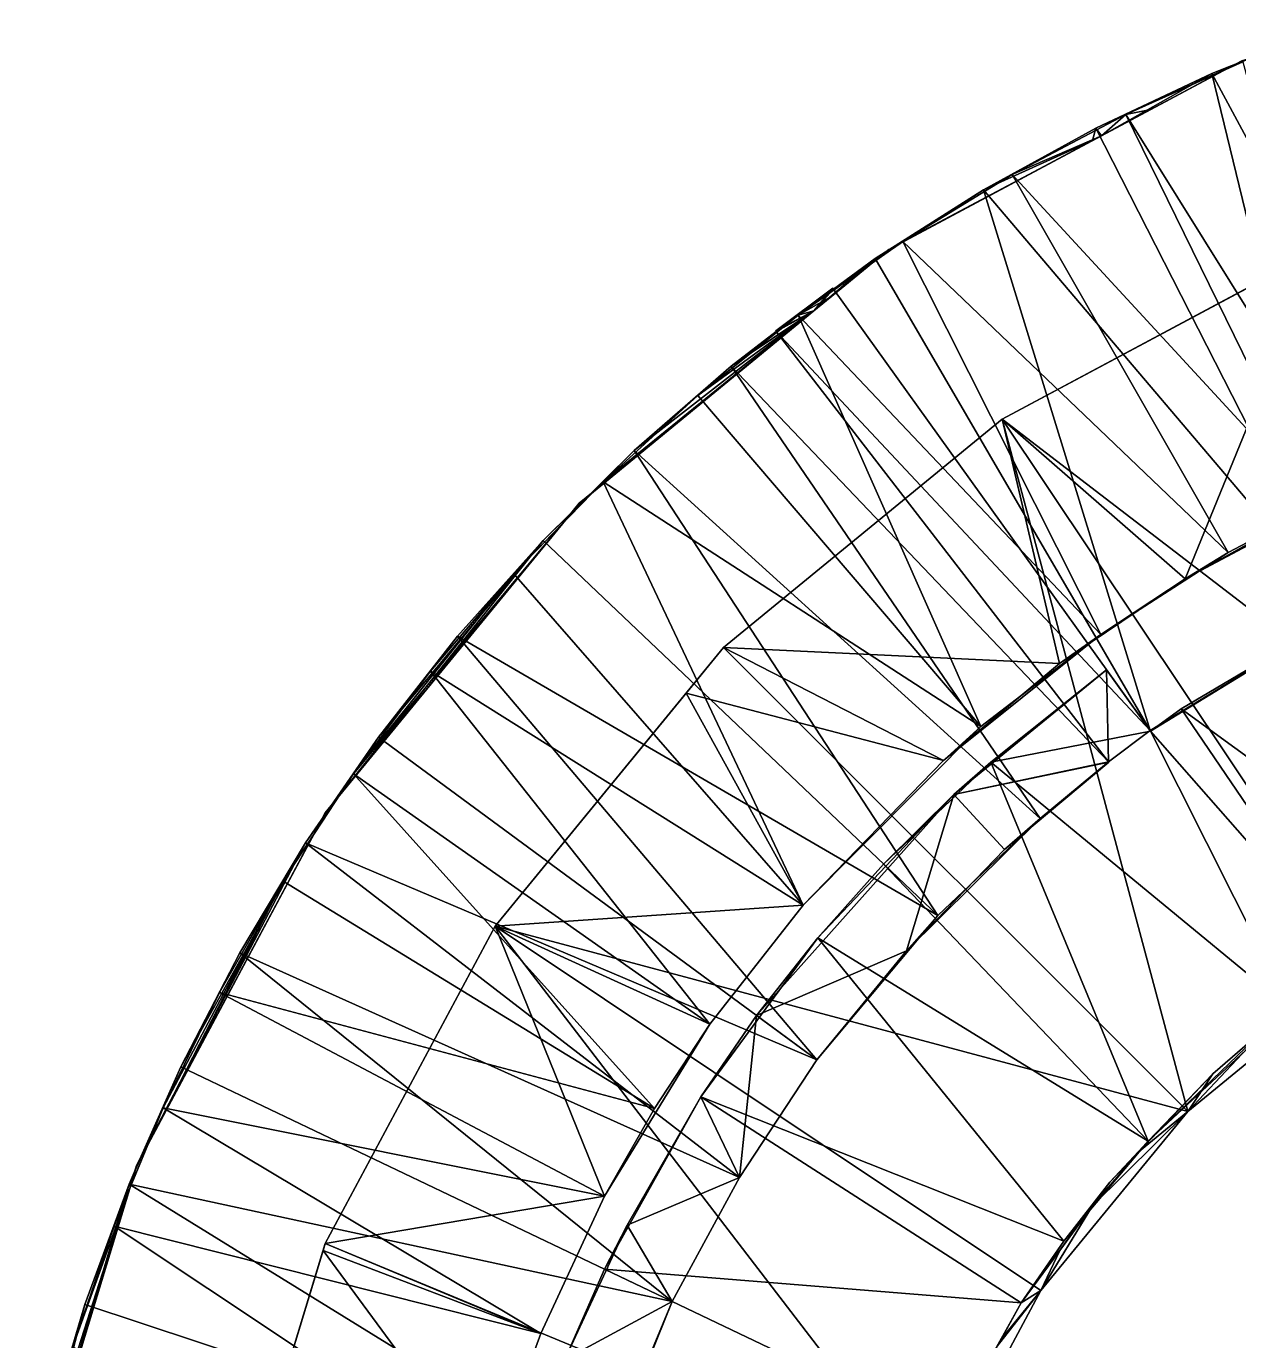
# Model space of a CAD drawing. Header units: metres. Extents: x -45 to 15, y -73 to -13.
# Drawn here: x -44.34 to -26.53, y -34.09 to -14.78 of the extents above; entities that cross this region are included whole.
import ezdxf

# ---------------------------------------------------------------- set-up
doc = ezdxf.new("R2010")
doc.units = ezdxf.units.M

msp = doc.modelspace()

# ---------------------------------------------------------------- linework, layer by layer
for points in [[(-26.919001, -15.469, 46), (-23.099001, -22.556, 46), (-25.167, -14.775, 46)], [(-26.919001, -15.469, 46), (-25.167, -14.775, 46), (-26.346321, -15.242151, 43.000999)], [(-26.346321, -15.242151, 43.000999), (-26.57132, -15.331277, 43.000999), (-26.919001, -15.469, 46)], [(-26.346321, -15.242151, 43.000999), (-26.481001, -15.283, 43.000999), (-26.57132, -15.331277, 43.000999)], [(-28.540808, -16.384001, 43), (-26.57132, -15.331277, 43), (-27.816788, -15.997, 18.1)], [(-26.57132, -15.331277, 43), (-28.540808, -16.384001, 43), (-26.919001, -15.469, 43)], [(-26.469, -15.294, 11), (-26.466999, -15.299, 11), (-28.186001, -16.07, 11)], [(-26.469, -15.294, 11), (-28.186001, -16.07, 11), (-26.679914, -15.389323, 18)], [(-28.186001, -16.07, 11), (-26.466999, -15.299, 11), (-24.768999, -21.546, 11)], [(-28.186001, -16.07, 11), (-28.186001, -16.07, 18.1), (-26.679914, -15.389323, 18)], [(-26.679914, -15.389323, 18.1), (-26.679914, -15.389323, 18), (-28.186001, -16.07, 18.1)], [(-26.679914, -15.389323, 18.1), (-28.186001, -16.07, 18.1), (-27.816788, -15.997, 18.1)], [(-26.679914, -15.389323, 18.1), (-27.816788, -15.997, 18.1), (-26.57132, -15.331277, 43)], [(-26.919001, -15.469, 43), (-26.919001, -15.469, 46), (-26.57132, -15.331277, 43.000999)], [(-26.57132, -15.331277, 43.000999), (-26.57132, -15.331277, 43), (-26.919001, -15.469, 43)], [(-26.679914, -15.389323, 18), (-26.481001, -15.283, 18), (-26.469, -15.294, 18)], [(-26.679914, -15.389323, 18), (-26.679914, -15.389323, 18.1), (-26.481001, -15.283, 18)], [(-26.481001, -15.283, 18), (-26.679914, -15.389323, 18.1), (-26.481001, -15.283, 43.000999)], [(-26.57132, -15.331277, 43), (-26.481001, -15.283, 43.000999), (-26.679914, -15.389323, 18.1)], [(-26.469, -15.294, 11), (-26.679914, -15.389323, 18), (-26.469, -15.294, 18)], [(-26.481001, -15.283, 43.000999), (-26.57132, -15.331277, 43), (-26.57132, -15.331277, 43.000999)], [(-28.625, -16.271999, 46), (-26.919001, -15.469, 43), (-28.625, -16.271999, 43)], [(-26.919001, -15.469, 46), (-26.919001, -15.469, 43), (-28.625, -16.271999, 46)], [(-28.625, -16.271999, 43), (-26.919001, -15.469, 43), (-28.540808, -16.384001, 43)], [(-28.625, -16.271999, 46), (-24.990999, -23.399, 46), (-26.919001, -15.469, 46)], [(-23.099001, -22.556, 46), (-26.919001, -15.469, 46), (-24.990999, -23.399, 46)], [(-27.816788, -15.997, 18.1), (-28.540808, -16.384001, 18.1), (-28.540808, -16.384001, 43)], [(-28.540808, -16.384001, 18.1), (-27.816788, -15.997, 18.1), (-28.186001, -16.07, 18.1)], [(-29.851999, -16.952, 11), (-29.851999, -16.952, 18.1), (-28.186001, -16.07, 18.1)], [(-29.851999, -16.952, 11), (-28.186001, -16.07, 18.1), (-28.186001, -16.07, 11)], [(-29.851999, -16.952, 11), (-28.186001, -16.07, 11), (-25.370001, -21.816999, 11)], [(-28.540808, -16.384001, 18.1), (-28.186001, -16.07, 18.1), (-29.851999, -16.952, 18.1)], [(-24.768999, -21.546, 11), (-25.370001, -21.816999, 11), (-28.186001, -16.07, 11)], [(-31.499378, -17.965403, 18.1), (-28.672001, -16.454124, 43), (-28.540808, -16.384001, 18.1)], [(-28.540808, -16.384001, 18.1), (-31.459, -17.937, 18.1), (-31.499378, -17.965403, 18.1)], [(-28.540808, -16.384001, 18.1), (-29.851999, -16.952, 18.1), (-31.459, -17.937, 18.1)], [(-30.275999, -17.18, 46), (-28.625, -16.271999, 46), (-30.275999, -17.18, 43)], [(-28.625, -16.271999, 43), (-30.275999, -17.18, 43), (-28.625, -16.271999, 46)], [(-28.672001, -16.454124, 43), (-30.275999, -17.18, 43), (-28.625, -16.271999, 43)], [(-28.625, -16.271999, 46), (-30.275999, -17.18, 46), (-24.990999, -23.399, 46)], [(-28.540808, -16.384001, 43), (-28.672001, -16.454124, 43), (-28.625, -16.271999, 43)], [(-28.540808, -16.384001, 43), (-28.540808, -16.384001, 18.1), (-28.672001, -16.454124, 43)], [(-28.672001, -16.454124, 43), (-31.499378, -17.965403, 18.1), (-31.586885, -18.012178, 43)], [(-28.672001, -16.454124, 43), (-31.586885, -18.012178, 43), (-30.275999, -17.18, 43)], [(-31.459, -17.937, 18.1), (-29.851999, -16.952, 18.1), (-31.459, -17.937, 11)], [(-29.851999, -16.952, 11), (-31.459, -17.937, 11), (-29.851999, -16.952, 18.1)], [(-31.459, -17.937, 11), (-29.851999, -16.952, 11), (-26.68, -22.511, 11)], [(-25.370001, -21.816999, 11), (-26.68, -22.511, 11), (-29.851999, -16.952, 11)], [(-31.867001, -18.190001, 46), (-30.275999, -17.18, 46), (-31.586885, -18.012178, 43.000999)], [(-30.275999, -17.18, 46), (-31.867001, -18.190001, 46), (-27.826, -25.125, 46)], [(-30.275999, -17.18, 43), (-31.586885, -18.012178, 43.000999), (-30.275999, -17.18, 46)], [(-31.586885, -18.012178, 43), (-31.586885, -18.012178, 43.000999), (-30.275999, -17.18, 43)], [(-27.826, -25.125, 46), (-24.990999, -23.399, 46), (-30.275999, -17.18, 46)], [(-31.459, -17.937, 11), (-33, -19.021, 11), (-31.908802, -18.253408, 18)], [(-31.459, -17.937, 11), (-28.549999, -23.712, 10.999), (-33, -19.021, 11)], [(-31.459, -17.937, 11), (-31.908802, -18.253408, 18), (-31.499378, -17.965403, 18)], [(-31.667, -18.055, 18), (-31.499378, -17.965403, 18), (-31.908802, -18.253408, 18)], [(-31.667, -18.055, 18), (-31.667, -18.055, 43.000999), (-31.499378, -17.965403, 18.1)], [(-31.499378, -17.965403, 18), (-31.667, -18.055, 18), (-31.499378, -17.965403, 18.1)], [(-31.586885, -18.012178, 43), (-31.499378, -17.965403, 18.1), (-31.667, -18.055, 43.000999)], [(-31.459, -17.937, 18.1), (-31.459, -17.937, 11), (-31.499378, -17.965403, 18)], [(-31.459, -17.937, 18.1), (-31.499378, -17.965403, 18), (-31.499378, -17.965403, 18.1)], [(-26.68, -22.511, 11), (-28.549999, -23.712, 10.999), (-31.459, -17.937, 11)], [(-31.710268, -18.090504, 43), (-32.501621, -18.739841, 18.1), (-32.768002, -18.958416, 43)], [(-31.710268, -18.090504, 43), (-32.768002, -18.958416, 43), (-31.867001, -18.190001, 43)], [(-32.501621, -18.739841, 18.1), (-31.710268, -18.090504, 43), (-31.908802, -18.253408, 18.1)], [(-31.908802, -18.253408, 18), (-31.908802, -18.253408, 18.1), (-31.667, -18.055, 18)], [(-31.667, -18.055, 18), (-31.908802, -18.253408, 18.1), (-31.667, -18.055, 43.000999)], [(-31.710268, -18.090504, 43), (-31.667, -18.055, 43.000999), (-31.908802, -18.253408, 18.1)], [(-31.710268, -18.090504, 43.000999), (-31.867001, -18.190001, 46), (-31.586885, -18.012178, 43.000999)], [(-31.867001, -18.190001, 43), (-31.867001, -18.190001, 46), (-31.710268, -18.090504, 43.000999)], [(-31.867001, -18.190001, 43), (-31.710268, -18.090504, 43.000999), (-31.710268, -18.090504, 43)], [(-31.586885, -18.012178, 43.000999), (-31.667, -18.055, 43.000999), (-31.710268, -18.090504, 43.000999)], [(-31.667, -18.055, 43.000999), (-31.710268, -18.090504, 43), (-31.710268, -18.090504, 43.000999)], [(-31.586885, -18.012178, 43.000999), (-31.586885, -18.012178, 43), (-31.667, -18.055, 43.000999)], [(-30.002001, -20.548, 28.999001), (-25.334, -18.052, 28.999001), (-30.001234, -20.549145, 28.999001)], [(-25.334, -18.052, 28.999001), (-30.002001, -20.548, 28.999001), (-25.334, -18.052, 18.1)], [(-30.002001, -20.548, 18.1), (-25.334, -18.052, 18.1), (-30.002001, -20.548, 28.999001)], [(-30.002001, -20.548, 18.1), (-27.312, -22.898001, 18.1), (-25.334, -18.052, 18.1)], [(-25.333473, -18.053272, 28.999001), (-30.001234, -20.549145, 28.999001), (-25.334, -18.052, 28.999001)], [(-21.643061, -26.962545, 43), (-30.001234, -20.549145, 28.999001), (-25.333473, -18.053272, 28.999001)], [(-24.768999, -21.546, 18.1), (-25.334, -18.052, 18.1), (-27.312, -22.898001, 18.1)], [(-31.908802, -18.253408, 18.1), (-31.908802, -18.253408, 18), (-33, -19.021, 18.1)], [(-31.908802, -18.253408, 18), (-33, -19.021, 11), (-33, -19.021, 18.1)], [(-31.908802, -18.253408, 18.1), (-33, -19.021, 18.1), (-32.501621, -18.739841, 18.1)], [(-32.480999, -18.636999, 43), (-31.867001, -18.190001, 43), (-32.768002, -18.958416, 43)], [(-32.480999, -18.636999, 46), (-27.826, -25.125, 46), (-31.867001, -18.190001, 46)], [(-32.480999, -18.636999, 46), (-31.867001, -18.190001, 46), (-32.480999, -18.636999, 43)], [(-31.867001, -18.190001, 43), (-32.480999, -18.636999, 43), (-31.867001, -18.190001, 46)], [(-32.488998, -18.625, 46), (-33.327999, -19.252001, 43), (-33.327999, -19.252001, 46)], [(-32.488998, -18.625, 46), (-33.327999, -19.252001, 46), (-32.480999, -18.636999, 46)], [(-33.327999, -19.252001, 43), (-32.488998, -18.625, 43), (-32.768002, -18.958416, 43)], [(-32.488998, -18.625, 43), (-33.327999, -19.252001, 43), (-32.488998, -18.625, 46)], [(-33.320999, -19.261999, 46), (-32.480999, -18.636999, 46), (-33.327999, -19.252001, 46)], [(-33.320999, -19.261999, 46), (-27.826, -25.125, 46), (-32.480999, -18.636999, 46)], [(-32.480999, -18.636999, 43), (-32.768002, -18.958416, 43), (-32.488998, -18.625, 43)], [(-32.488998, -18.625, 43), (-32.488998, -18.625, 46), (-32.480999, -18.636999, 46)], [(-32.488998, -18.625, 43), (-32.480999, -18.636999, 46), (-32.480999, -18.636999, 43)], [(-32.768002, -18.958416, 18.1), (-32.501621, -18.739841, 18.1), (-33, -19.021, 18.1)], [(-32.768002, -18.958416, 18.1), (-32.768002, -18.958416, 43), (-32.501621, -18.739841, 18.1)], [(-32.768002, -18.958416, 43), (-36.089397, -21.683758, 43), (-35.407001, -21.009001, 43)], [(-36.089397, -21.683758, 43), (-32.768002, -18.958416, 43), (-36.00983, -21.618471, 18.1)], [(-32.768002, -18.958416, 18.1), (-36.00983, -21.618471, 18.1), (-32.768002, -18.958416, 43)], [(-32.768002, -18.958416, 18.1), (-35.865002, -21.469, 18.1), (-36.00983, -21.618471, 18.1)], [(-32.768002, -18.958416, 18.1), (-34.471001, -20.200001, 18.1), (-35.865002, -21.469, 18.1)], [(-32.768002, -18.958416, 43), (-35.407001, -21.009001, 43), (-33.985001, -19.771, 43)], [(-32.768002, -18.958416, 18.1), (-33, -19.021, 18.1), (-34.471001, -20.200001, 18.1)], [(-33, -19.021, 11), (-34.471001, -20.200001, 11), (-34.471001, -20.200001, 18.1)], [(-33, -19.021, 11), (-34.471001, -20.200001, 18.1), (-33, -19.021, 18.1)], [(-30.313999, -25.066, 11), (-34.471001, -20.200001, 11), (-33, -19.021, 11)], [(-33.985001, -19.771, 43), (-33.320999, -19.261999, 43), (-32.768002, -18.958416, 43)], [(-33.320999, -19.261999, 43), (-33.327999, -19.252001, 43), (-32.768002, -18.958416, 43)], [(-33, -19.021, 11), (-28.549999, -23.712, 10.999), (-30.313999, -25.066, 11)], [(-33.320999, -19.261999, 46), (-33.320999, -19.261999, 43), (-33.985001, -19.771, 43)], [(-33.320999, -19.261999, 46), (-33.985001, -19.771, 43), (-33.985001, -19.771, 46)], [(-33.320999, -19.261999, 46), (-33.985001, -19.771, 46), (-28.441, -25.584999, 46)], [(-33.327999, -19.252001, 43), (-33.320999, -19.261999, 43), (-33.320999, -19.261999, 46)], [(-33.327999, -19.252001, 43), (-33.320999, -19.261999, 46), (-33.327999, -19.252001, 46)], [(-33.320999, -19.261999, 46), (-28.441, -25.584999, 46), (-27.826, -25.125, 46)], [(-33.985001, -19.771, 43), (-35.407001, -21.009001, 43), (-33.985001, -19.771, 46)], [(-35.407001, -21.009001, 46), (-29.444, -26.42, 46), (-33.985001, -19.771, 46)], [(-35.407001, -21.009001, 46), (-33.985001, -19.771, 46), (-35.407001, -21.009001, 43)], [(-33.985001, -19.771, 46), (-29.444, -26.42, 46), (-28.441, -25.584999, 46)], [(-34.471001, -20.200001, 18.1), (-34.471001, -20.200001, 11), (-35.865002, -21.469, 18.1)], [(-35.865002, -21.469, 11), (-35.865002, -21.469, 18.1), (-34.471001, -20.200001, 11)], [(-35.865002, -21.469, 11), (-34.471001, -20.200001, 11), (-30.313999, -25.066, 11)], [(-34.094002, -23.906, 28.999001), (-30.002001, -20.548, 28.999001), (-34.093025, -23.906975, 28.999001)], [(-30.002001, -20.548, 18.1), (-30.002001, -20.548, 28.999001), (-34.094002, -23.906, 18.1)], [(-30.002001, -20.548, 28.999001), (-34.094002, -23.906, 28.999001), (-34.094002, -23.906, 18.1)], [(-34.094002, -23.906, 18.1), (-29.157, -24.138, 18.1), (-30.002001, -20.548, 18.1)], [(-30.001234, -20.549145, 28.999001), (-34.093025, -23.906975, 28.999001), (-30.002001, -20.548, 28.999001)], [(-34.093025, -23.906975, 28.999001), (-30.001234, -20.549145, 28.999001), (-27.274298, -30.725702, 43)], [(-27.312, -22.898001, 18.1), (-30.002001, -20.548, 18.1), (-29.157, -24.138, 18.1)], [(-24.643814, -28.567062, 43), (-27.274298, -30.725702, 43), (-30.001234, -20.549145, 28.999001)], [(-24.643814, -28.567062, 43), (-30.001234, -20.549145, 28.999001), (-21.643061, -26.962545, 43)], [(-36.747002, -22.334, 46), (-30.948, -27.844999, 46), (-35.407001, -21.009001, 46)], [(-36.747002, -22.334, 46), (-35.407001, -21.009001, 46), (-36.089397, -21.683758, 43.000999)], [(-35.407001, -21.009001, 43), (-36.089397, -21.683758, 43.000999), (-35.407001, -21.009001, 46)], [(-35.407001, -21.009001, 43), (-36.089397, -21.683758, 43), (-36.089397, -21.683758, 43.000999)], [(-29.444, -26.42, 46), (-35.407001, -21.009001, 46), (-30.948, -27.844999, 46)], [(-35.865002, -21.469, 11), (-37.175999, -22.822001, 11), (-36.44532, -22.067911, 18)], [(-37.175999, -22.822001, 11), (-35.865002, -21.469, 11), (-32.923, -27.691999, 11)], [(-35.865002, -21.469, 11), (-36.44532, -22.067911, 18), (-36.00983, -21.618471, 18)], [(-36.44532, -22.067911, 18), (-36.214001, -21.785999, 18), (-36.00983, -21.618471, 18)], [(-36.00983, -21.618471, 18), (-36.214001, -21.785999, 18), (-36.00983, -21.618471, 18.1)], [(-36.214001, -21.785999, 43.000999), (-36.00983, -21.618471, 18.1), (-36.214001, -21.785999, 18)], [(-36.214001, -21.785999, 43.000999), (-36.089397, -21.683758, 43), (-36.00983, -21.618471, 18.1)], [(-35.865002, -21.469, 11), (-36.00983, -21.618471, 18), (-35.865002, -21.469, 18.1)], [(-35.865002, -21.469, 18.1), (-36.00983, -21.618471, 18), (-36.00983, -21.618471, 18.1)], [(-32.923, -27.691999, 11), (-35.865002, -21.469, 11), (-30.313999, -25.066, 11)], [(-24.768999, -21.546, 18.1), (-27.312, -22.898001, 18.1), (-25.370001, -21.816999, 11)], [(-36.089397, -21.683758, 43.000999), (-36.305199, -21.897142, 43.000999), (-36.747002, -22.334, 46)], [(-36.214001, -21.785999, 43.000999), (-36.44532, -22.067911, 18.1), (-36.305199, -21.897142, 43)], [(-36.214001, -21.785999, 43.000999), (-36.214001, -21.785999, 18), (-36.44532, -22.067911, 18.1)], [(-36.44532, -22.067911, 18), (-36.44532, -22.067911, 18.1), (-36.214001, -21.785999, 18)], [(-36.089397, -21.683758, 43.000999), (-36.214001, -21.785999, 43.000999), (-36.305199, -21.897142, 43.000999)], [(-36.214001, -21.785999, 43.000999), (-36.305199, -21.897142, 43), (-36.305199, -21.897142, 43.000999)], [(-36.089397, -21.683758, 43.000999), (-36.089397, -21.683758, 43), (-36.214001, -21.785999, 43.000999)], [(-25.370001, -21.816999, 11), (-27.312, -22.898001, 18.1), (-26.68, -22.511, 11)], [(-36.305199, -21.897142, 43), (-39.851048, -26.218496, 43), (-36.747002, -22.334, 43)], [(-36.305199, -21.897142, 43), (-36.44532, -22.067911, 18.1), (-39.851048, -26.218496, 43)], [(-36.305199, -21.897142, 43.000999), (-36.305199, -21.897142, 43), (-36.747002, -22.334, 43)], [(-36.305199, -21.897142, 43.000999), (-36.747002, -22.334, 43), (-36.747002, -22.334, 46)], [(-39.745956, -26.090424, 18.1), (-39.851048, -26.218496, 43), (-36.44532, -22.067911, 18.1)], [(-39.745956, -26.090424, 18.1), (-36.44532, -22.067911, 18.1), (-39.530998, -25.763, 18.1)], [(-36.44532, -22.067911, 18.1), (-37.175999, -22.822001, 18.1), (-39.530998, -25.763, 18.1)], [(-37.175999, -22.822001, 11), (-37.175999, -22.822001, 18.1), (-36.44532, -22.067911, 18)], [(-36.44532, -22.067911, 18.1), (-36.44532, -22.067911, 18), (-37.175999, -22.822001, 18.1)], [(-39.166, -25.223, 43), (-36.747002, -22.334, 43), (-39.851048, -26.218496, 43)], [(-38.001999, -23.74, 43), (-36.747002, -22.334, 43), (-39.166, -25.223, 43)], [(-38.001999, -23.74, 46), (-36.747002, -22.334, 46), (-38.001999, -23.74, 43)], [(-36.747002, -22.334, 43), (-38.001999, -23.74, 43), (-36.747002, -22.334, 46)], [(-38.001999, -23.74, 46), (-30.948, -27.844999, 46), (-36.747002, -22.334, 46)], [(-27.312, -22.898001, 18.1), (-28.549999, -23.712, 10.999), (-26.68, -22.511, 11)], [(-38.400002, -24.254999, 18.1), (-39.530998, -25.763, 18.1), (-37.175999, -22.822001, 18.1)], [(-38.400002, -24.254999, 18.1), (-37.175999, -22.822001, 11), (-38.400002, -24.254999, 11)], [(-37.175999, -22.822001, 18.1), (-37.175999, -22.822001, 11), (-38.400002, -24.254999, 18.1)], [(-37.175999, -22.822001, 11), (-32.923, -27.691999, 11), (-38.400002, -24.254999, 11)], [(-28.549999, -23.712, 10.999), (-27.312, -22.898001, 18.1), (-29.157, -24.138, 18.1)], [(-24.990999, -23.399, 46), (-27.826, -25.125, 46), (-27.82, -25.134001, 46)], [(-24.990999, -23.399, 46), (-27.82, -25.134001, 46), (-27.368999, -24.806, 50.599998)], [(-27.368999, -24.806, 50.599998), (-23.429001, -27.674, 50.599998), (-24.990999, -23.399, 50.599998)], [(-27.368999, -24.806, 50.599998), (-24.990999, -23.399, 50.599998), (-24.990999, -23.399, 46)], [(-38.001999, -23.74, 43), (-39.166, -25.223, 43), (-38.001999, -23.74, 46)], [(-39.166, -25.223, 46), (-38.001999, -23.74, 46), (-39.166, -25.223, 43)], [(-39.166, -25.223, 46), (-32.722, -29.962999, 46), (-38.001999, -23.74, 46)], [(-30.948, -27.844999, 46), (-38.001999, -23.74, 46), (-32.722, -29.962999, 46)], [(-28.549999, -23.712, 10.999), (-30.862, -25.565001, 18.1), (-30.313999, -25.066, 11)], [(-29.157, -24.138, 18.1), (-30.862, -25.565001, 18.1), (-28.549999, -23.712, 10.999)], [(-37.452, -27.997999, 28.999001), (-34.094002, -23.906, 28.999001), (-34.093025, -23.906975, 28.999001)], [(-34.094002, -23.906, 28.999001), (-37.452, -27.997999, 28.999001), (-34.643818, -24.576, 18.1)], [(-37.452, -27.997999, 28.999001), (-34.093025, -23.906975, 28.999001), (-37.450855, -27.998766, 28.999001)], [(-34.093025, -23.906975, 28.999001), (-27.274298, -30.725702, 43), (-37.450855, -27.998766, 28.999001)], [(-34.094002, -23.906, 18.1), (-34.094002, -23.906, 28.999001), (-34.643818, -24.576, 18.1)], [(-34.643818, -24.576, 18.1), (-30.862, -25.565001, 18.1), (-34.094002, -23.906, 18.1)], [(-29.157, -24.138, 18.1), (-34.094002, -23.906, 18.1), (-30.862, -25.565001, 18.1)], [(-38.400002, -24.254999, 18.1), (-38.400002, -24.254999, 11), (-39.530998, -25.763, 18.1)], [(-39.530998, -25.763, 11), (-39.530998, -25.763, 18.1), (-38.400002, -24.254999, 11)], [(-39.530998, -25.763, 11), (-38.400002, -24.254999, 11), (-34.293999, -29.441999, 11)], [(-34.293999, -29.441999, 11), (-38.400002, -24.254999, 11), (-32.923, -27.691999, 11)], [(-30.166, -25.591, 50.599998), (-28.466999, -24.231001, 49.849998), (-30.712999, -26.066999, 49.849998)], [(-30.712999, -26.066999, 49.849998), (-28.466999, -24.231001, 49.849998), (-28.441, -25.584999, 49.105999)], [(-30.166, -25.591, 50.599998), (-27.82, -25.134001, 50.599998), (-28.466999, -24.231001, 50.599998)], [(-30.166, -25.591, 50.599998), (-28.466999, -24.231001, 50.599998), (-28.466999, -24.231001, 49.849998)], [(-28.466999, -24.231001, 50.599998), (-27.82, -25.134001, 50.599998), (-28.466999, -24.231001, 49.849998)], [(-28.466999, -24.231001, 49.849998), (-27.82, -25.134001, 50.599998), (-27.826, -25.125, 49.099998)], [(-27.826, -25.125, 49.099998), (-28.441, -25.584999, 49.105999), (-28.466999, -24.231001, 49.849998)], [(-37.452, -27.997999, 18.1), (-34.643818, -24.576, 18.1), (-37.452, -27.997999, 28.999001)], [(-34.643818, -24.576, 18.1), (-37.452, -27.997999, 18.1), (-32.923, -27.691999, 18.1)], [(-30.862, -25.565001, 18.1), (-34.643818, -24.576, 18.1), (-32.923, -27.691999, 18.1)], [(-27.368999, -24.806, 50.599998), (-27.82, -25.134001, 50.599998), (-24.839001, -28.528, 50.599998)], [(-27.82, -25.134001, 46), (-27.82, -25.134001, 50.599998), (-27.368999, -24.806, 50.599998)], [(-24.839001, -28.528, 50.599998), (-23.429001, -27.674, 50.599998), (-27.368999, -24.806, 50.599998)], [(-30.862, -25.565001, 18.1), (-32.923, -27.691999, 18.1), (-30.313999, -25.066, 11)], [(-32.923, -27.691999, 18.1), (-32.923, -27.691999, 11), (-30.313999, -25.066, 11)], [(-40.234001, -26.775, 46), (-39.166, -25.223, 46), (-39.851048, -26.218496, 43.000999)], [(-39.166, -25.223, 46), (-40.234001, -26.775, 46), (-32.722, -29.962999, 46)], [(-39.166, -25.223, 43), (-39.851048, -26.218496, 43.000999), (-39.166, -25.223, 46)], [(-39.166, -25.223, 43), (-39.851048, -26.218496, 43), (-39.851048, -26.218496, 43.000999)], [(-27.82, -25.134001, 50.599998), (-30.166, -25.591, 50.599998), (-25.768999, -29.215, 50.599998)], [(-28.441, -25.584999, 49.105999), (-27.826, -25.125, 49.099998), (-28.441, -25.584999, 46)], [(-27.826, -25.125, 46), (-28.441, -25.584999, 46), (-27.826, -25.125, 49.099998)], [(-27.82, -25.134001, 46), (-27.826, -25.125, 46), (-27.826, -25.125, 49.099998)], [(-27.82, -25.134001, 46), (-27.826, -25.125, 49.099998), (-27.82, -25.134001, 50.599998)], [(-25.768999, -29.215, 50.599998), (-24.839001, -28.528, 50.599998), (-27.82, -25.134001, 50.599998)], [(-31.745001, -27.087, 50.599998), (-27.856001, -31.162001, 50.599998), (-30.166, -25.591, 50.599998)], [(-31.745001, -27.087, 50.599998), (-30.166, -25.591, 50.599998), (-30.712999, -26.066999, 49.849998)], [(-28.441, -25.584999, 49.105999), (-28.434999, -25.591999, 49.099998), (-30.712999, -26.066999, 49.849998)], [(-28.434999, -25.591999, 49.099998), (-29.965, -26.872999, 49.099998), (-30.712999, -26.066999, 49.849998)], [(-25.768999, -29.215, 50.599998), (-30.166, -25.591, 50.599998), (-27.856001, -31.162001, 50.599998)], [(-29.444, -26.42, 46), (-29.965, -26.872999, 49.099998), (-28.434999, -25.591999, 49.099998)], [(-28.434999, -25.591999, 46), (-28.441, -25.584999, 46), (-29.444, -26.42, 46)], [(-28.434999, -25.591999, 46), (-29.444, -26.42, 46), (-28.434999, -25.591999, 49.099998)], [(-28.434999, -25.591999, 46), (-28.434999, -25.591999, 49.099998), (-28.441, -25.584999, 46)], [(-28.441, -25.584999, 49.105999), (-28.441, -25.584999, 46), (-28.434999, -25.591999, 49.099998)], [(-39.530998, -25.763, 11), (-40.564999, -27.337999, 11), (-40.119343, -26.659174, 18)], [(-35.108002, -30.681, 11), (-40.564999, -27.337999, 11), (-39.530998, -25.763, 11)], [(-39.530998, -25.763, 11), (-40.119343, -26.659174, 18), (-39.745956, -26.090424, 18)], [(-39.745956, -26.090424, 18.1), (-39.530998, -25.763, 18.1), (-39.745956, -26.090424, 18)], [(-39.530998, -25.763, 11), (-39.745956, -26.090424, 18), (-39.530998, -25.763, 18.1)], [(-35.108002, -30.681, 11), (-39.530998, -25.763, 11), (-34.293999, -29.441999, 11)], [(-30.712999, -26.066999, 49.849998), (-33.608002, -29.311001, 49.849998), (-32.710999, -28.17, 50.599998)], [(-30.712999, -26.066999, 49.849998), (-31.408001, -28.361, 49.099998), (-33.608002, -29.311001, 49.849998)], [(-31.745001, -27.087, 50.599998), (-30.712999, -26.066999, 49.849998), (-32.710999, -28.17, 50.599998)], [(-29.965, -26.872999, 49.099998), (-31.408001, -28.361, 49.099998), (-30.712999, -26.066999, 49.849998)], [(-39.997746, -26.431679, 43.000999), (-40.234001, -26.775, 46), (-39.851048, -26.218496, 43.000999)], [(-39.945, -26.333, 18), (-39.745956, -26.090424, 18), (-40.119343, -26.659174, 18)], [(-39.851048, -26.218496, 43.000999), (-39.945, -26.333, 43.000999), (-39.997746, -26.431679, 43.000999)], [(-39.851048, -26.218496, 43), (-39.745956, -26.090424, 18.1), (-39.945, -26.333, 43.000999)], [(-39.945, -26.333, 18), (-39.945, -26.333, 43.000999), (-39.745956, -26.090424, 18.1)], [(-39.945, -26.333, 18), (-39.745956, -26.090424, 18.1), (-39.745956, -26.090424, 18)], [(-39.851048, -26.218496, 43.000999), (-39.851048, -26.218496, 43), (-39.945, -26.333, 43.000999)], [(-39.997746, -26.431679, 43), (-42.667912, -31.427164, 43), (-40.234001, -26.775, 43)], [(-42.667912, -31.427164, 43), (-39.997746, -26.431679, 43), (-40.119343, -26.659174, 18.1)], [(-39.997746, -26.431679, 43.000999), (-39.997746, -26.431679, 43), (-40.234001, -26.775, 43)], [(-39.997746, -26.431679, 43.000999), (-40.234001, -26.775, 43), (-40.234001, -26.775, 46)], [(-39.945, -26.333, 18), (-40.119343, -26.659174, 18.1), (-39.945, -26.333, 43.000999)], [(-39.997746, -26.431679, 43), (-39.945, -26.333, 43.000999), (-40.119343, -26.659174, 18.1)], [(-40.119343, -26.659174, 18), (-40.119343, -26.659174, 18.1), (-39.945, -26.333, 18)], [(-39.945, -26.333, 43.000999), (-39.997746, -26.431679, 43), (-39.997746, -26.431679, 43.000999)], [(-29.444, -26.42, 46), (-30.948, -27.844999, 46), (-31.408001, -28.361, 49.099998)], [(-29.444, -26.42, 46), (-31.408001, -28.361, 49.099998), (-29.965, -26.872999, 49.099998)], [(-42.667912, -31.427164, 43), (-40.119343, -26.659174, 18.1), (-42.554604, -31.215181, 18.1)], [(-42.069, -30.066, 43), (-40.234001, -26.775, 43), (-42.667912, -31.427164, 43)], [(-40.119343, -26.659174, 18.1), (-40.564999, -27.337999, 18.1), (-42.554604, -31.215181, 18.1)], [(-41.202999, -28.391001, 43), (-40.234001, -26.775, 43), (-42.069, -30.066, 43)], [(-41.202999, -28.391001, 43), (-40.234001, -26.775, 46), (-40.234001, -26.775, 43)], [(-40.234001, -26.775, 46), (-41.202999, -28.391001, 46), (-33.860001, -31.694, 46)], [(-41.202999, -28.391001, 43), (-41.202999, -28.391001, 46), (-40.234001, -26.775, 46)], [(-40.564999, -27.337999, 11), (-40.564999, -27.337999, 18.1), (-40.119343, -26.659174, 18)], [(-40.119343, -26.659174, 18.1), (-40.119343, -26.659174, 18), (-40.564999, -27.337999, 18.1)], [(-33.860001, -31.694, 46), (-32.722, -29.962999, 46), (-40.234001, -26.775, 46)], [(-32.710999, -28.17, 50.599998), (-27.856001, -31.162001, 50.599998), (-31.745001, -27.087, 50.599998)], [(-42.327999, -30.667999, 18.1), (-42.554604, -31.215181, 18.1), (-40.564999, -27.337999, 18.1)], [(-41.499001, -28.975, 18.1), (-42.327999, -30.667999, 18.1), (-40.564999, -27.337999, 18.1)], [(-40.564999, -27.337999, 18.1), (-40.564999, -27.337999, 11), (-41.499001, -28.975, 18.1)], [(-40.564999, -27.337999, 11), (-41.499001, -28.975, 11), (-41.499001, -28.975, 18.1)], [(-40.564999, -27.337999, 11), (-35.108002, -30.681, 11), (-41.499001, -28.975, 11)], [(-34.293999, -29.441999, 18.1), (-32.923, -27.691999, 18.1), (-37.452, -27.997999, 18.1)], [(-32.923, -27.691999, 18.1), (-34.293999, -29.441999, 18.1), (-34.293999, -29.441999, 11)], [(-32.923, -27.691999, 18.1), (-34.293999, -29.441999, 11), (-32.923, -27.691999, 11)], [(-37.452, -27.997999, 28.999001), (-37.450855, -27.998766, 28.999001), (-39.948002, -32.666, 28.999001)], [(-39.948002, -32.666, 28.999001), (-39.948002, -32.666, 18.1), (-37.452, -27.997999, 28.999001)], [(-37.452, -27.997999, 18.1), (-37.452, -27.997999, 28.999001), (-39.948002, -32.666, 18.1)], [(-37.452, -27.997999, 18.1), (-39.948002, -32.666, 18.1), (-35.841999, -31.969, 18.1)], [(-39.946728, -32.666527, 28.999001), (-39.948002, -32.666, 28.999001), (-37.450855, -27.998766, 28.999001)], [(-39.946728, -32.666527, 28.999001), (-37.450855, -27.998766, 28.999001), (-31.037455, -36.356941, 43)], [(-34.293999, -29.441999, 18.1), (-37.452, -27.997999, 18.1), (-35.841999, -31.969, 18.1)], [(-29.432938, -33.356186, 43), (-31.037455, -36.356941, 43), (-37.450855, -27.998766, 28.999001)], [(-29.432938, -33.356186, 43), (-37.450855, -27.998766, 28.999001), (-27.274298, -30.725702, 43)], [(-30.948, -27.844999, 46), (-32.722, -29.962999, 46), (-32.722, -29.962999, 49.099998)], [(-30.948, -27.844999, 46), (-32.722, -29.962999, 49.099998), (-31.408001, -28.361, 49.099998)], [(-32.710999, -28.17, 50.599998), (-34.43, -30.507, 50.599998), (-29.097, -32.630001, 50.599998)], [(-32.710999, -28.17, 50.599998), (-33.608002, -29.311001, 49.849998), (-34.43, -30.507, 50.599998)], [(-29.097, -32.630001, 50.599998), (-27.856001, -31.162001, 50.599998), (-32.710999, -28.17, 50.599998)], [(-42.069, -30.066, 46), (-34.851002, -33.514999, 46), (-41.202999, -28.391001, 46)], [(-42.069, -30.066, 46), (-41.202999, -28.391001, 46), (-42.069, -30.066, 43)], [(-41.202999, -28.391001, 43), (-42.069, -30.066, 43), (-41.202999, -28.391001, 46)], [(-33.860001, -31.694, 46), (-41.202999, -28.391001, 46), (-34.851002, -33.514999, 46)], [(-31.408001, -28.361, 49.099998), (-32.722, -29.962999, 49.099998), (-33.608002, -29.311001, 49.849998)], [(-27.274298, -30.725702, 43), (-24.643814, -28.567062, 43), (-26.075001, -29.450001, 43)], [(-42.327999, -30.667999, 18.1), (-41.499001, -28.975, 18.1), (-42.327999, -30.667999, 11)], [(-41.499001, -28.975, 11), (-42.327999, -30.667999, 11), (-41.499001, -28.975, 18.1)], [(-42.327999, -30.667999, 11), (-41.499001, -28.975, 11), (-35.841999, -31.969, 11)], [(-35.108002, -30.681, 11), (-35.841999, -31.969, 11), (-41.499001, -28.975, 11)], [(-34.43, -30.507, 49.849998), (-34.43, -30.507, 50.599998), (-33.608002, -29.311001, 49.849998)], [(-33.608002, -29.311001, 49.849998), (-33.860001, -31.694, 49.099998), (-34.43, -30.507, 49.849998)], [(-32.722, -29.962999, 49.099998), (-33.860001, -31.694, 49.099998), (-33.608002, -29.311001, 49.849998)], [(-26.075001, -29.450001, 43), (-25.768999, -29.215, 50.599998), (-27.856001, -31.162001, 50.599998)], [(-34.293999, -29.441999, 18.1), (-35.841999, -31.969, 18.1), (-35.108002, -30.681, 11)], [(-34.293999, -29.441999, 18.1), (-35.108002, -30.681, 11), (-34.293999, -29.441999, 11)], [(-26.075001, -29.450001, 43), (-27.856001, -31.162001, 50.599998), (-26.903999, -30.172001, 43)], [(-26.903999, -30.172001, 43), (-27.274298, -30.725702, 43), (-26.075001, -29.450001, 43)], [(-42.827999, -31.791, 46), (-34.851002, -33.514999, 46), (-42.069, -30.066, 46)], [(-42.827999, -31.791, 46), (-42.069, -30.066, 46), (-42.667912, -31.427164, 43.000999)], [(-42.069, -30.066, 43), (-42.667912, -31.427164, 43.000999), (-42.069, -30.066, 46)], [(-42.069, -30.066, 43), (-42.667912, -31.427164, 43), (-42.667912, -31.427164, 43.000999)], [(-33.860001, -31.694, 49.099998), (-32.722, -29.962999, 49.099998), (-33.860001, -31.694, 46)], [(-32.722, -29.962999, 46), (-33.860001, -31.694, 46), (-32.722, -29.962999, 49.099998)], [(-27.98292, -31.307217, 43), (-27.274298, -30.725702, 43), (-26.903999, -30.172001, 43)], [(-27.856001, -31.162001, 50.599998), (-27.98292, -31.307217, 43), (-26.903999, -30.172001, 43)], [(-34.43, -30.507, 50.599998), (-35.842999, -33.041, 50.599998), (-29.719999, -33.535, 50.599998)], [(-35.842999, -33.041, 50.599998), (-34.43, -30.507, 50.599998), (-35.509998, -32.396, 49.849998)], [(-34.43, -30.507, 50.599998), (-34.43, -30.507, 49.849998), (-35.509998, -32.396, 49.849998)], [(-33.860001, -31.694, 49.099998), (-35.509998, -32.396, 49.849998), (-34.43, -30.507, 49.849998)], [(-29.719999, -33.535, 50.599998), (-29.097, -32.630001, 50.599998), (-34.43, -30.507, 50.599998)], [(-43.049, -32.409, 11), (-42.327999, -30.667999, 11), (-36.778, -33.986, 11)], [(-42.327999, -30.667999, 11), (-43.049, -32.409, 11), (-42.817101, -31.84903, 18)], [(-42.327999, -30.667999, 11), (-42.817101, -31.84903, 18), (-42.554604, -31.215181, 18)], [(-42.554604, -31.215181, 18.1), (-42.327999, -30.667999, 18.1), (-42.554604, -31.215181, 18)], [(-42.327999, -30.667999, 11), (-42.554604, -31.215181, 18), (-42.327999, -30.667999, 18.1)], [(-35.841999, -31.969, 11), (-36.778, -33.986, 11), (-42.327999, -30.667999, 11)], [(-35.841999, -31.969, 18.1), (-35.841999, -31.969, 11), (-35.108002, -30.681, 11)], [(-27.274298, -30.725702, 43), (-28.672001, -32.110298, 43), (-29.432938, -33.356186, 43)], [(-27.274298, -30.725702, 43), (-27.98292, -31.307217, 43), (-28.672001, -32.110298, 43)], [(-42.817101, -31.84903, 18), (-42.716999, -31.518999, 18), (-42.554604, -31.215181, 18)], [(-42.716999, -31.518999, 18), (-42.716999, -31.518999, 43.000999), (-42.554604, -31.215181, 18.1)], [(-42.667912, -31.427164, 43), (-42.554604, -31.215181, 18.1), (-42.716999, -31.518999, 43.000999)], [(-42.716999, -31.518999, 18), (-42.554604, -31.215181, 18.1), (-42.554604, -31.215181, 18)], [(-28.417999, -31.764999, 43), (-27.856001, -31.162001, 50.599998), (-29.097, -32.630001, 50.599998)], [(-27.856001, -31.162001, 50.599998), (-28.417999, -31.764999, 43), (-27.98292, -31.307217, 43)], [(-42.736259, -31.582499, 43.000999), (-42.827999, -31.791, 46), (-42.667912, -31.427164, 43.000999)], [(-42.667912, -31.427164, 43.000999), (-42.716999, -31.518999, 43.000999), (-42.736259, -31.582499, 43.000999)], [(-42.667912, -31.427164, 43.000999), (-42.667912, -31.427164, 43), (-42.716999, -31.518999, 43.000999)], [(-28.417999, -31.764999, 43), (-28.672001, -32.110298, 43), (-27.98292, -31.307217, 43)], [(-42.736259, -31.582499, 43), (-44.338165, -36.863998, 43), (-42.827999, -31.791, 43)], [(-44.338165, -36.863998, 43), (-42.736259, -31.582499, 43), (-42.817101, -31.84903, 18.1)], [(-42.736259, -31.582499, 43.000999), (-42.736259, -31.582499, 43), (-42.827999, -31.791, 43)], [(-42.736259, -31.582499, 43.000999), (-42.827999, -31.791, 43), (-42.827999, -31.791, 46)], [(-42.716999, -31.518999, 18), (-42.817101, -31.84903, 18.1), (-42.716999, -31.518999, 43.000999)], [(-42.736259, -31.582499, 43), (-42.716999, -31.518999, 43.000999), (-42.817101, -31.84903, 18.1)], [(-42.817101, -31.84903, 18), (-42.817101, -31.84903, 18.1), (-42.716999, -31.518999, 18)], [(-42.716999, -31.518999, 43.000999), (-42.736259, -31.582499, 43), (-42.736259, -31.582499, 43.000999)], [(-43.476002, -33.560001, 43), (-42.827999, -31.791, 43), (-44.338165, -36.863998, 43)], [(-42.817101, -31.84903, 18.1), (-44.321033, -36.807518, 18.1), (-44.338165, -36.863998, 43)], [(-42.817101, -31.84903, 18.1), (-44.155998, -36.009998, 18.1), (-44.321033, -36.807518, 18.1)], [(-42.817101, -31.84903, 18.1), (-43.659, -34.192001, 18.1), (-44.155998, -36.009998, 18.1)], [(-43.659, -34.192001, 18.1), (-42.817101, -31.84903, 18.1), (-43.049, -32.409, 18.1)], [(-42.827999, -31.791, 46), (-42.827999, -31.791, 43), (-43.476002, -33.560001, 46)], [(-43.476002, -33.560001, 43), (-43.476002, -33.560001, 46), (-42.827999, -31.791, 43)], [(-43.476002, -33.560001, 46), (-35.882999, -36.077, 46), (-42.827999, -31.791, 46)], [(-43.049, -32.409, 11), (-43.049, -32.409, 18.1), (-42.817101, -31.84903, 18)], [(-42.817101, -31.84903, 18.1), (-42.817101, -31.84903, 18), (-43.049, -32.409, 18.1)], [(-34.851002, -33.514999, 46), (-42.827999, -31.791, 46), (-35.882999, -36.077, 46)], [(-34.851002, -33.514999, 49.099998), (-35.509998, -32.396, 49.849998), (-33.860001, -31.694, 49.099998)], [(-33.860001, -31.694, 49.099998), (-33.860001, -31.694, 46), (-34.851002, -33.514999, 46)], [(-33.860001, -31.694, 49.099998), (-34.851002, -33.514999, 46), (-34.851002, -33.514999, 49.099998)], [(-28.417999, -31.764999, 43), (-29.719999, -33.535, 50.599998), (-28.672001, -32.110298, 43)], [(-28.417999, -31.764999, 43), (-29.097, -32.630001, 50.599998), (-29.719999, -33.535, 50.599998)], [(-35.841999, -31.969, 18.1), (-39.948002, -32.666, 18.1), (-36.778, -33.986, 18.1)], [(-36.778, -33.986, 18.1), (-36.778, -33.986, 11), (-35.841999, -31.969, 11)], [(-35.841999, -31.969, 18.1), (-36.778, -33.986, 18.1), (-35.841999, -31.969, 11)], [(-29.1558, -32.768002, 43), (-28.672001, -32.110298, 43), (-29.719999, -33.535, 50.599998)], [(-29.1558, -32.768002, 43), (-29.432938, -33.356186, 43), (-28.672001, -32.110298, 43)], [(-43.659, -34.192001, 11), (-43.049, -32.409, 11), (-37.541, -36.073002, 11)], [(-43.049, -32.409, 11), (-43.659, -34.192001, 11), (-43.659, -34.192001, 18.1)], [(-43.049, -32.409, 18.1), (-43.049, -32.409, 11), (-43.659, -34.192001, 18.1)], [(-36.778, -33.986, 11), (-37.541, -36.073002, 11), (-43.049, -32.409, 11)], [(-35.509998, -32.396, 49.849998), (-36.426998, -34.368999, 49.849998), (-36.426998, -34.368999, 50.599998)], [(-35.509998, -32.396, 49.849998), (-36.426998, -34.368999, 50.599998), (-35.842999, -33.041, 50.599998)], [(-34.851002, -33.514999, 49.099998), (-36.426998, -34.368999, 49.849998), (-35.509998, -32.396, 49.849998)], [(-39.948002, -32.666, 28.999001), (-39.946728, -32.666527, 28.999001), (-41.484001, -37.731998, 28.999001)], [(-41.484001, -37.731998, 28.999001), (-39.978928, -32.768002, 18.1), (-39.948002, -32.666, 28.999001)], [(-39.946728, -32.666527, 28.999001), (-41.482651, -37.732269, 28.999001), (-41.484001, -37.731998, 28.999001)], [(-41.484001, -37.731998, 18.1), (-39.978928, -32.768002, 18.1), (-41.484001, -37.731998, 28.999001)], [(-41.484001, -37.731998, 18.1), (-37.541, -36.073002, 18.1), (-39.978928, -32.768002, 18.1)], [(-31.037455, -36.356941, 43), (-41.482651, -37.732269, 28.999001), (-39.946728, -32.666527, 28.999001)], [(-39.948002, -32.666, 18.1), (-39.948002, -32.666, 28.999001), (-39.978928, -32.768002, 18.1)], [(-39.978928, -32.768002, 18.1), (-36.778, -33.986, 18.1), (-39.948002, -32.666, 18.1)], [(-36.778, -33.986, 18.1), (-39.978928, -32.768002, 18.1), (-37.541, -36.073002, 18.1)], [(-29.1558, -32.768002, 43), (-29.719999, -33.535, 43), (-29.432938, -33.356186, 43)], [(-29.1558, -32.768002, 43), (-29.719999, -33.535, 50.599998), (-29.719999, -33.535, 43)], [(-36.426998, -34.368999, 50.599998), (-30.790001, -35.455002, 50.599998), (-35.842999, -33.041, 50.599998)], [(-30.790001, -35.455002, 50.599998), (-29.719999, -33.535, 50.599998), (-35.842999, -33.041, 50.599998)], [(-29.432938, -33.356186, 43), (-30.075085, -34.172161, 43), (-31.037455, -36.356941, 43)], [(-30.075085, -34.172161, 43), (-29.432938, -33.356186, 43), (-30.016962, -34.067867, 43)], [(-30.016962, -34.067867, 43), (-29.432938, -33.356186, 43), (-29.719999, -33.535, 43)], [(-44.013, -35.367001, 43), (-43.476002, -33.560001, 43), (-44.338165, -36.863998, 43)], [(-43.476002, -33.560001, 46), (-44.013, -35.367001, 46), (-35.882999, -36.077, 46)], [(-44.013, -35.367001, 43), (-44.013, -35.367001, 46), (-43.476002, -33.560001, 46)], [(-44.013, -35.367001, 43), (-43.476002, -33.560001, 46), (-43.476002, -33.560001, 43)], [(-34.851002, -33.514999, 49.099998), (-35.645, -35.429001, 49.099998), (-36.426998, -34.368999, 49.849998)], [(-35.882999, -36.077, 46), (-35.645, -35.429001, 49.099998), (-34.851002, -33.514999, 46)], [(-35.645, -35.429001, 49.099998), (-34.851002, -33.514999, 49.099998), (-34.851002, -33.514999, 46)], [(-29.719999, -33.535, 50.599998), (-30.790001, -35.455002, 50.599998), (-30.075085, -34.172161, 43)], [(-29.719999, -33.535, 50.599998), (-30.075085, -34.172161, 43), (-30.016962, -34.067867, 43)], [(-29.719999, -33.535, 50.599998), (-30.016962, -34.067867, 43), (-29.719999, -33.535, 43)], [(-36.778, -33.986, 18.1), (-37.541, -36.073002, 18.1), (-37.541, -36.073002, 11)], [(-36.778, -33.986, 18.1), (-37.541, -36.073002, 11), (-36.778, -33.986, 11)]]:
    msp.add_3dface(points)

doc.saveas('drawing.dxf')
